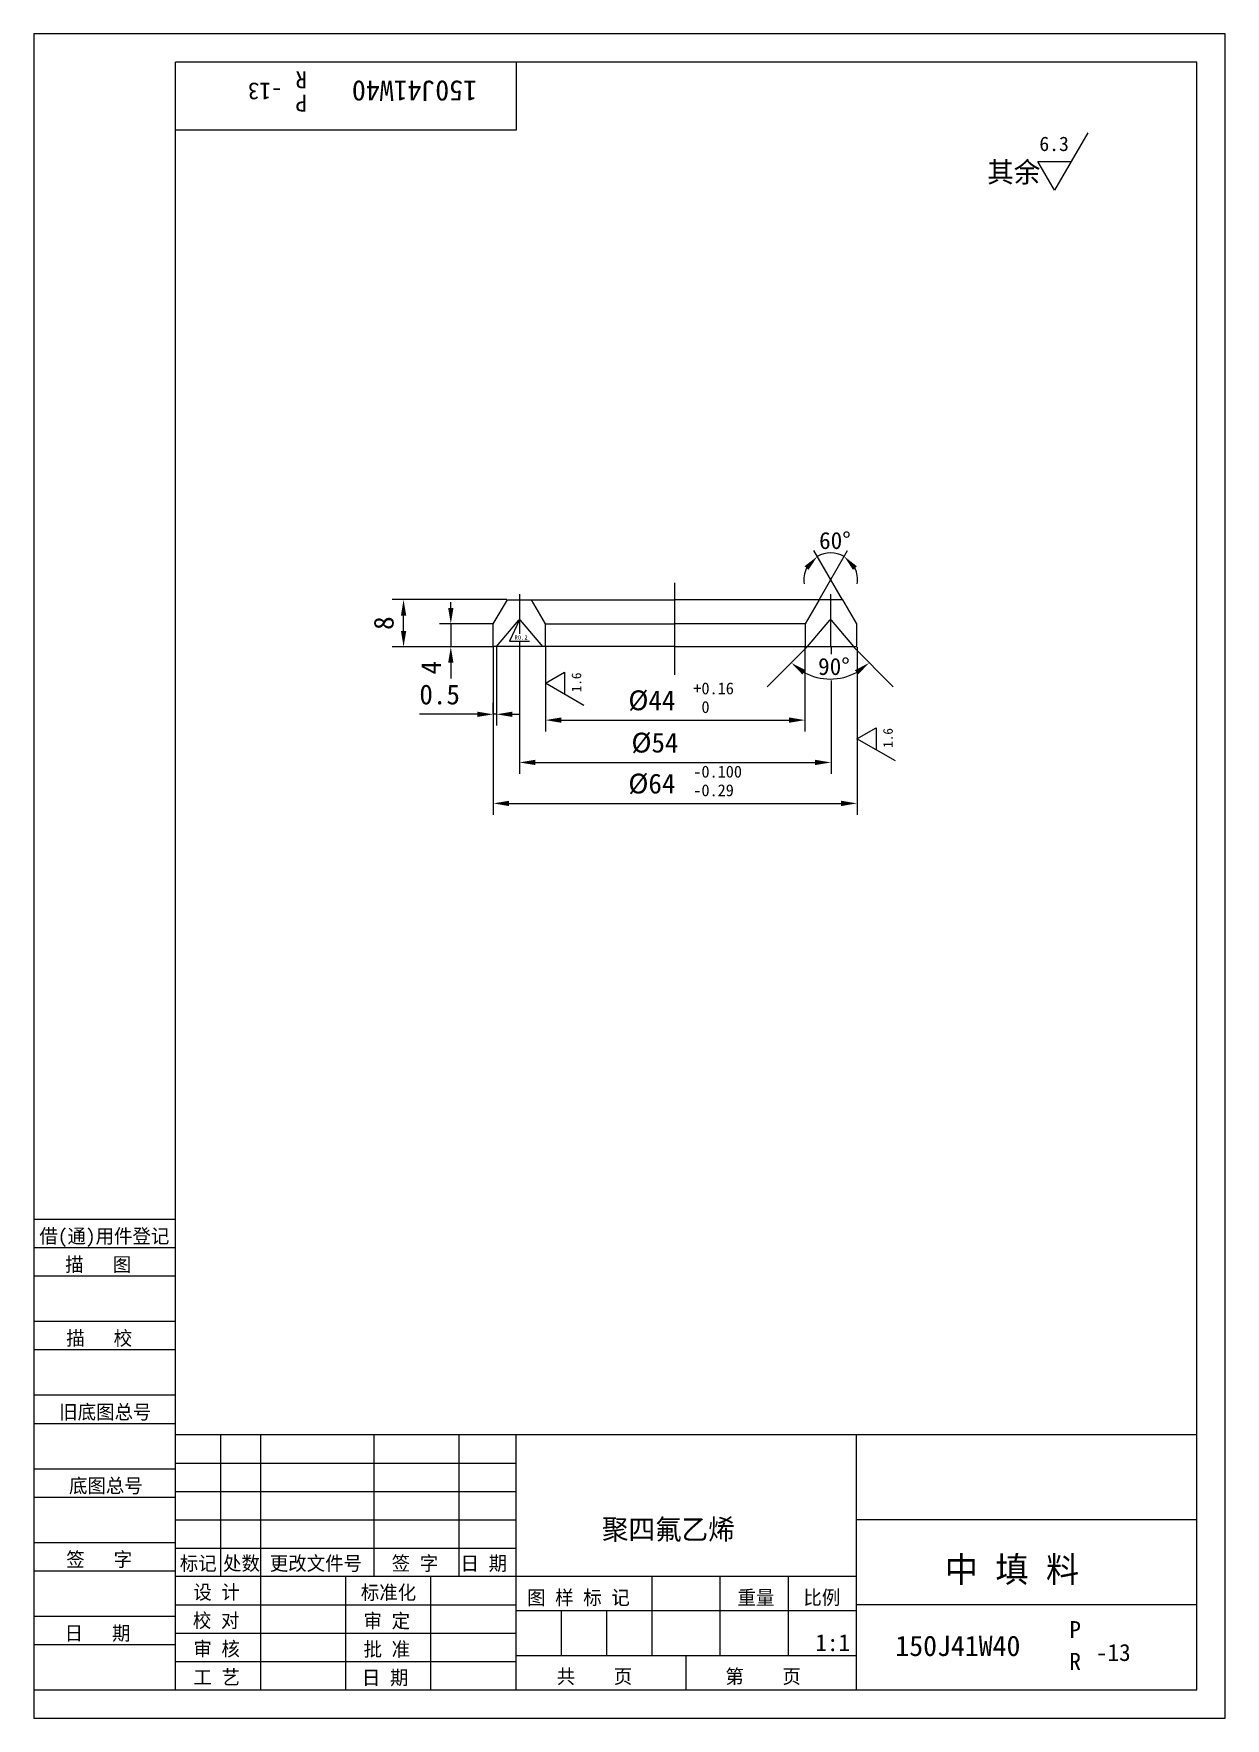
# Model space of a CAD drawing. Header units: metres. Extents: x 0 to 210, y 0 to 297.
import ezdxf

# ---------------------------------------------------------------- set-up
doc = ezdxf.new("R2010")
doc.units = ezdxf.units.M
for name, color, linetype in [('C', 6, 'Continuous'), ('D', 1, 'Continuous'), ('FL', 5, 'Continuous'), ('T', 7, 'Continuous'), ('TL', 4, 'Continuous')]:
    doc.layers.add(name, color=color, linetype=linetype)

# ---------------------------------------------------------------- blocks, each defined once
blk = doc.blocks.new('TUKUN4')
at = {"layer": 'FL'}
for p, q in [((0, 297), (0, 0)), ((210, 297), (0, 297)), ((210, 0), (210, 297)), ((0, 78), (25, 78)), ((0, 70), (25, 70)), ((0, 65), (25, 65)), ((0, 57), (25, 57)), ((0, 52), (25, 52)), ((33, 25), (33, 50)), ((40, 5), (40, 50)), ((60, 25), (60, 50)), ((75, 25), (75, 50)), ((25, 45), (85, 45)), ((0, 44), (25, 44)), ((0, 39), (25, 39)), ((25, 40), (85, 40)), ((25, 35), (85, 35)), ((0, 31), (25, 31)), ((25, 30), (85, 30)), ((0, 26), (25, 26)), ((70, 5), (70, 25)), ((0, 18), (25, 18)), ((25, 20), (85, 20)), ((25, 15), (85, 15)), ((0, 13), (25, 13)), ((25, 10), (85, 10)), ((0, 0), (210, 0))]:
    blk.add_line(p, q, dxfattribs=at)
at = {"layer": 'TL'}
for p, q in [((25, 5), (25, 292)), ((205, 292), (25, 292)), ((85, 292), (85, 280)), ((205, 5), (205, 292)), ((85, 280), (25, 280)), ((0, 88), (25, 88)), ((0, 83), (25, 83)), ((205, 50), (25, 50)), ((85, 5), (85, 50)), ((145, 5), (145, 50)), ((205, 35), (145, 35)), ((145, 25), (25, 25)), ((55, 5), (55, 25)), ((109, 11), (109, 25)), ((121, 11), (121, 25)), ((133, 11), (133, 25)), ((85, 19), (145, 19)), ((93, 11), (93, 19)), ((101, 11), (101, 19)), ((205, 20), (145, 20)), ((145, 11), (85, 11)), ((115, 5), (115, 11)), ((0, 5), (205, 5))]:
    blk.add_line(p, q, dxfattribs=at)
at = {"layer": 'T'}
for s, p in [('借(通)用件登记', (1, 83.76)), ('描   图', (5.56, 78.76)), ('描   校', (5.74, 65.76)), ('旧底图总号', (4.49, 52.76)), ('底图总号', (6.22, 39.76)), ('签   字', (5.74, 26.76)), ('标记', (25.75, 26.07)), ('处数', (33.38, 26.07)), ('更改文件号', (41.61, 26.07)), ('签 字', (63.1, 26.07)), ('日 期', (75.23, 26.07)), ('设 计', (28.14, 20.99)), ('标准化', (57.65, 20.93)), ('图 样 标 记', (86.95, 20.04)), ('重量', (124.03, 20.04)), ('比例', (135.64, 20.04)), ('校 对', (28.05, 15.99)), ('审 定', (58.13, 15.93)), ('日   期', (5.45, 13.76)), ('审 核', (28.14, 10.99)), ('批 准', (58.13, 10.93)), ('共    页', (92.18, 6.13)), ('第    页', (121.9, 6.13)), ('工 艺', (28.14, 5.99)), ('日 期', (57.84, 5.93))]:
    blk.add_text(s, height=2.5, dxfattribs=at).set_placement(p)

msp = doc.modelspace()

# ---------------------------------------------------------------- linework, layer by layer
at = {"layer": 'C'}
for p, q in [((113, 183.94), (113, 200.21)), ((85.64, 198.19), (85.64, 191.18)), ((140.45, 198.19), (140.45, 188.82)), ((85.64, 189.89), (85.64, 188.82))]:
    msp.add_line(p, q, dxfattribs=at)
at = {"layer": 'D'}
for p, q in [((185.76, 279.53), (179.91, 269.39)), ((176.98, 274.46), (182.83, 274.46)), ((179.91, 269.39), (176.98, 274.46)), ((142.51, 197.21), (137.51, 205.87)), ((138.42, 197.21), (143.42, 205.87)), ((83.38, 197.22), (63.18, 197.22)), ((73.51, 195.74), (73.51, 196.8)), ((65.18, 191.7), (65.18, 194.42)), ((85.61, 193.66), (83.83, 189.89)), ((81, 192.94), (71.51, 192.94)), ((73.51, 192.94), (73.51, 188.9)), ((71.51, 188.9), (63.18, 188.9)), ((80.98, 188.9), (71.51, 188.9)), ((80.99, 188.86), (80.99, 159.3)), ((81.56, 188.94), (81.56, 175.01)), ((83.83, 189.89), (87.37, 189.89)), ((85.59, 188.86), (85.59, 166.52)), ((90.18, 188.86), (90.18, 173.98)), ((136.36, 188.94), (129.29, 181.86)), ((135.92, 188.86), (135.92, 173.98)), ((140.52, 188.86), (140.52, 187.6)), ((144.4, 188.94), (151.47, 181.86)), ((145.1, 188.86), (145.1, 159.3)), ((73.51, 186.1), (73.51, 183.3)), ((90.18, 182.48), (93.56, 184.43)), ((93.56, 184.43), (93.56, 180.53)), ((96.94, 178.58), (90.18, 182.48)), ((140.52, 182.95), (140.52, 166.52)), ((80.99, 177.01), (80.99, 179.01)), ((75.39, 177.01), (67.97, 177.01)), ((78.19, 177.01), (75.39, 177.01)), ((81.56, 177.01), (80.99, 177.01)), ((84.36, 177.01), (85.49, 177.01)), ((92.98, 175.98), (133.12, 175.98)), ((145.09, 172.69), (148.47, 174.64)), ((151.85, 168.79), (145.09, 172.69)), ((148.47, 174.64), (148.47, 170.74)), ((88.39, 168.52), (137.72, 168.52)), ((83.79, 161.3), (142.3, 161.3))]:
    msp.add_line(p, q, dxfattribs=at)
for centre, radius, start, end in [((140.46, 200.75), 4.73, 60, 120), ((140.46, 200.75), 4.73, 154.43, 188.87), ((140.46, 200.75), 4.73, 351.13, 25.57), ((140.38, 192.95), 9.72, 241.57, 298.43)]:
    msp.add_arc(centre, radius, start, end, dxfattribs=at)
for points in [[(135.85, 203.11), (136.54, 202.48), (138.1, 204.85)], [(144.39, 202.48), (145.07, 203.11), (142.83, 204.85)], [(64.72, 194.42), (65.65, 194.42), (65.18, 197.22)], [(73.04, 195.74), (73.97, 195.74), (73.51, 192.94)], [(64.72, 191.7), (65.65, 191.7), (65.18, 188.9)], [(73.04, 186.1), (73.97, 186.1), (73.51, 188.9)], [(135.47, 184.03), (136.03, 184.78), (133.51, 186.08)], [(144.73, 184.78), (145.29, 184.03), (147.25, 186.08)], [(78.19, 177.47), (78.19, 176.54), (80.99, 177.01)], [(84.36, 177.47), (84.36, 176.54), (81.56, 177.01)], [(92.98, 176.45), (92.98, 175.52), (90.18, 175.98)], [(133.12, 176.45), (133.12, 175.52), (135.92, 175.98)], [(88.39, 168.99), (88.39, 168.06), (85.59, 168.52)], [(137.72, 168.99), (137.72, 168.06), (140.52, 168.52)], [(83.79, 161.77), (83.79, 160.83), (80.99, 161.3)], [(142.3, 161.77), (142.3, 160.83), (145.1, 161.3)]]:
    msp.add_solid(points, dxfattribs=at)
at = {"layer": 'TL'}
for p, q in [((81, 192.94), (83.47, 197.21)), ((83.47, 197.21), (87.67, 197.21)), ((87.67, 197.21), (113.05, 197.21)), ((87.67, 197.21), (90.14, 192.94)), ((138.42, 197.21), (113.05, 197.21)), ((138.42, 197.21), (135.95, 192.94)), ((142.62, 197.21), (138.42, 197.21)), ((145.09, 192.94), (142.62, 197.21)), ((81.56, 188.94), (85.49, 193.62)), ((89.73, 188.94), (85.8, 193.62)), ((136.36, 188.94), (140.3, 193.62)), ((144.53, 188.94), (140.6, 193.62)), ((81, 188.94), (81, 192.94)), ((90.14, 192.94), (113.05, 192.94)), ((90.14, 192.94), (90.14, 188.94)), ((135.95, 192.94), (113.05, 192.94)), ((135.95, 192.94), (135.95, 188.94)), ((145.09, 188.94), (145.09, 192.94)), ((81.54, 188.94), (81, 188.94)), ((89.67, 188.94), (81.56, 188.94)), ((90.13, 188.94), (89.73, 188.94)), ((91, 188.94), (90.13, 188.94)), ((113, 188.94), (91, 188.94)), ((113.09, 188.94), (135.09, 188.94)), ((135.09, 188.94), (135.96, 188.94)), ((135.96, 188.94), (136.36, 188.94)), ((136.42, 188.94), (144.53, 188.94)), ((144.55, 188.94), (145.09, 188.94))]:
    msp.add_line(p, q, dxfattribs=at)
for centre in [(85.64, 193.49), (140.45, 193.49)]:
    msp.add_arc(centre, 0.2, 40, 140, dxfattribs=at)

# ---------------------------------------------------------------- block references
at = {"layer": 'D'}
msp.add_blockref('TUKUN4', (0, 0), dxfattribs=at)

# ---------------------------------------------------------------- texts
for s, height, rotation, p in [('-13', 3, 180, (43.85, 288.35)), ('R', 3, 180, (48.17, 290.37)), ('150J41W40', 3.6, 180, (78.12, 288.72)), ('P', 3, 180, (48.17, 286.26)), ('8', 3.5, 90, (63.43, 191.89)), ('4', 3.5, 90, (71.76, 184.04)), ('1.6', 1.7, 90, (96.49, 180.9)), ('1.6', 1.7, 90, (151.4, 171.11))]:
    msp.add_text(s, height=height, rotation=rotation, dxfattribs=at).set_placement(p)
for s, height, p in [('6.3', 2.55, (177.23, 276.31)), ('其余', 3.6, (168.05, 270.79)), ('60%%d', 3, (138.41, 206.15)), ('R0.2', 0.75, (84.72, 190.18)), ('90%%D', 3, (138.24, 183.94)), ('0.5', 3.5, (67.97, 178.76)), ('%%c44', 3.5, (104.8, 177.73)), ('+0.16', 2.1, (116.25, 180.53)), (' 0', 2.1, (116.25, 177.24)), ('%%c54', 3.5, (105.34, 170.27)), ('%%c64', 3.5, (104.8, 163.05)), ('-0.100', 2.1, (116.25, 165.85)), ('-0.29', 2.1, (116.25, 162.56)), ('聚四氟乙烯', 3.6, (100.14, 31.51)), ('中 填 料', 4.5, (160.57, 24)), ('P', 3, (182.52, 14.14)), ('1:1', 3, (137.75, 11.84)), ('150J41W40', 3.6, (151.85, 10.98)), ('-13', 3, (187.2, 10.11)), ('R', 3, (182.52, 8.53))]:
    msp.add_text(s, height=height, dxfattribs=at).set_placement(p)

doc.saveas('drawing.dxf')
